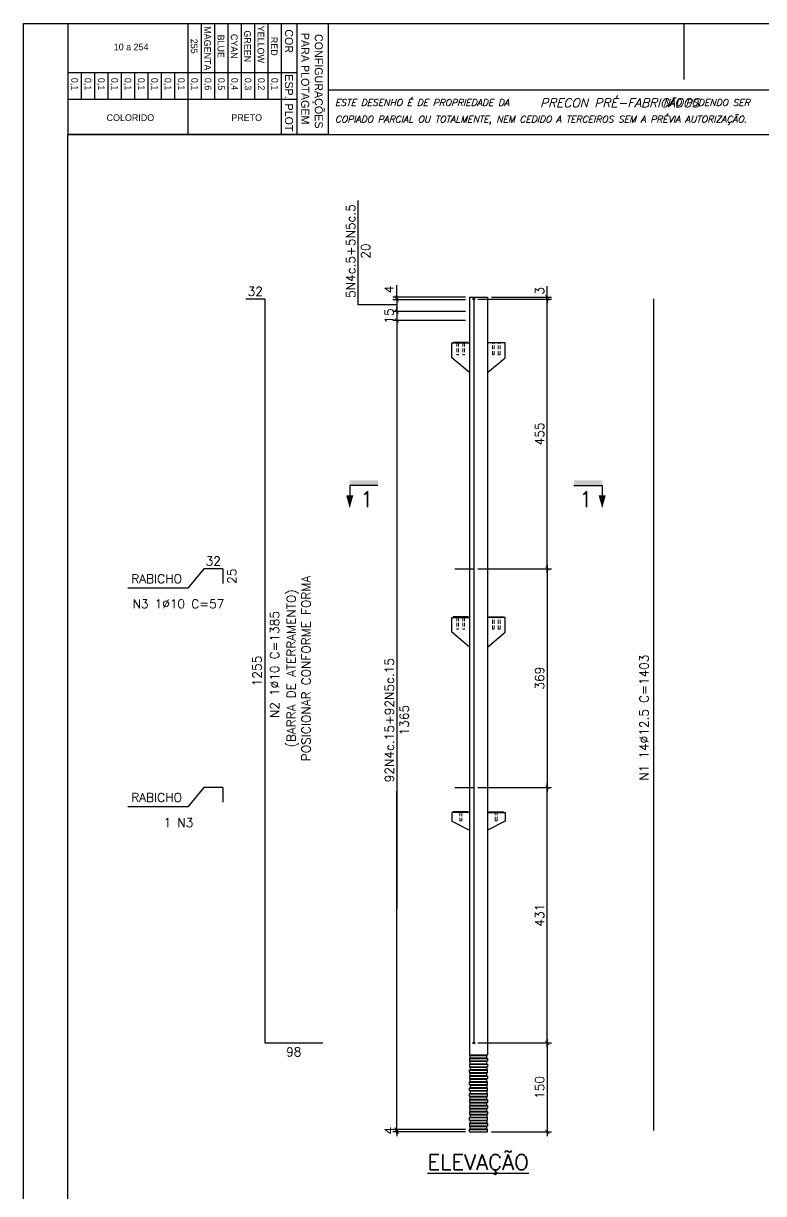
# Model space of a CAD drawing. Header units: centimetres. Extents: x 1658 to 14396, y 8294 to 11444.
# Drawn here: x 6913 to 8162, y 9470 to 11444 of the extents above; entities that cross this region are included whole.
import ezdxf
from ezdxf.enums import TextEntityAlignment as Align

# ---------------------------------------------------------------- set-up
doc = ezdxf.new("R2010")
doc.units = ezdxf.units.CM
doc.header["$LTSCALE"] = 50
doc.header["$MEASUREMENT"] = 0
doc.header["$PDMODE"] = 67
doc.linetypes.add('DASHED', pattern=[0.75, 0.5, -0.25])
doc.linetypes.add('HIDDEN', pattern=[0.375, 0.25, -0.125])
doc.layers.add('10 TRACEJADO', color=1, linetype='DASHED', lineweight=13)
for name, color, linetype in [('COTAS-PRECON', 1, 'Continuous'), ('FORMATO-PRECON', 2, 'Continuous'), ('HACHURAS-PRECON', 1, 'Continuous'), ('IND- CORTE-PRECON', 4, 'Continuous'), ('LINHA-01-PRECON', 1, 'Continuous'), ('LINHA-02-PRECON', 2, 'Continuous'), ('LINHA-04-PRECON', 4, 'Continuous'), ('TEXTO-35-PRECON', 5, 'Continuous'), ('X1', 2, 'Continuous')]:
    doc.layers.add(name, color=color, linetype=linetype)
doc.styles.add('R060', font='ACENT.shx', dxfattribs={"height": 75})
doc.styles.add('ROMANS', font='ROMANS.SHX', dxfattribs={"oblique": 15, "height": 3})
doc.styles.get("Standard").update_dxf_attribs({"font": 'romans.shx'})
doc.dimstyles.new('ESC50-50', dxfattribs={"dimscale": 50, "dimtxt": 0.2, "dimasz": 0.15, "dimexe": 0.15, "dimexo": 0.15, "dimgap": 0.08, "dimtad": 1, "dimdec": 1, "dimzin": 12, "dimdsep": 46, "dimtxsty": 'Standard', "dimblk": 'ARCHTICK', "dimcen": 0.09, "dimdle": 0.15, "dimclrd": 256, "dimclre": 256, "dimclrt": 2, "dimazin": 3, "dimtfac": 1, "dimtdec": 1, "dimtmove": 1, "dimatfit": 2, "dimfxl": 0.15, "dimtolj": 1, "dimtzin": 0, "dimarcsym": 0})
doc.dimstyles.new('ESC75-75', dxfattribs={"dimscale": 0, "dimtxt": 15, "dimasz": 7, "dimexe": 7, "dimexo": 7, "dimgap": 5.5, "dimtad": 1, "dimdec": 1, "dimdsep": 46, "dimtxsty": 'Standard', "dimblk": 'ARCHTICK', "dimcen": 0.1, "dimdle": 7, "dimclrd": 256, "dimclre": 256, "dimclrt": 2, "dimadec": 0, "dimazin": 0, "dimtfac": 1, "dimtdec": 1, "dimtix": 1, "dimtmove": 2, "dimatfit": 3, "dimfxl": 1, "dimarcsym": 0})

# ---------------------------------------------------------------- blocks, each defined once
blk = doc.blocks.new('A$C0AF02B9D')
at = {"layer": 'FORMATO-PRECON', "color": 1}
for p, q in [((0, 585), (250, 585)), ((0, 0), (0, 585)), ((250, 585), (250, 0)), ((0, 480), (250, 480)), ((0, 450), (170.7, 450)), ((0, 420), (170.7, 420)), ((0, 390), (170.7, 390)), ((0, 360), (170.7, 360)), ((0, 330), (170.7, 330)), ((0, 300), (170.7, 300)), ((110.1, 240), (170.7, 240)), ((110.1, 210), (170.7, 210)), ((110.1, 180), (170.7, 180)), ((110.1, 150), (170.7, 150)), ((110.1, 150), (170.7, 150)), ((110.1, 120), (170.7, 120)), ((110.1, 120), (170.7, 120)), ((110.1, 90), (170.7, 90)), ((110.1, 90), (170.7, 90)), ((110.1, 60), (170.7, 60)), ((110.1, 60), (170.7, 60)), ((110.1, 30), (170.7, 30)), ((110.1, 30), (170.7, 30)), ((0, 0), (250, 0)), ((110.1, 0), (170.7, 0)), ((110.1, 0), (170.7, 0)), ((110.1, 0), (170.7, 0))]:
    blk.add_line(p, q, dxfattribs=at)
at = {"layer": 'FORMATO-PRECON'}
for p, q in [((0, 515), (250, 515)), ((110.1, 0), (110.1, 515)), ((170.7, 0), (170.7, 515)), ((0, 270), (250, 270))]:
    blk.add_line(p, q, dxfattribs=at)
at = {"layer": 'FORMATO-PRECON', "style": 'R060'}
for s, p in [('CONFIGURAÇÕES ', (133.4, 563.9)), ('PARA PLOTAGEM', (124.3, 533.7)), ('COR', (40, 497.3)), ('ESP.', (141.8, 497.3)), ('PLOT', (211.6, 497.3))]:
    blk.add_text(s, height=18, dxfattribs=at).set_placement(p, align=Align.MIDDLE)
at = {"layer": 'FORMATO-PRECON', "color": 1, "style": 'R060'}
for s, p in [('RED', (51.5, 464)), ('0,1', (136.5, 464)), ('YELLOW', (47.2, 434)), ('0,2', (136.5, 434)), ('GREEN', (51.5, 404)), ('0,3', (136.5, 404)), ('CYAN', (51.5, 374)), ('0,4', (136.5, 374)), ('BLUE', (51.5, 344)), ('0,5', (136.5, 344)), ('MAGENTA', (56.1, 314)), ('0,6', (136.5, 314)), ('255', (51.3, 284)), ('0,1', (136.5, 284)), ('0,1', (136.5, 254)), ('0,1', (136.5, 224)), ('0,1', (136.5, 194)), ('0,1', (136.5, 164)), ('0,1', (136.5, 134)), ('0,1', (136.5, 104)), ('0,1', (136.5, 74)), ('0,1', (136.5, 44)), ('0,1', (136.5, 14))]:
    blk.add_text(s, height=15, dxfattribs=at).set_placement(p, align=Align.MIDDLE)
for s, p in [('PRETO', (212, 402.1)), ('COLORIDO', (212, 140.6)), ('10 a 254', (53, 142.2))]:
    blk.add_text(s, height=15, rotation=90, dxfattribs=at).set_placement(p, align=Align.MIDDLE)
blk = doc.blocks.new('A$C432D58B7')
at = {"layer": 'LINHA-01-PRECON'}
blk.add_blockref('A$C0AF02B9D', (0, 0), dxfattribs=at)
blk = doc.blocks.new('A$C550964AD')
at = {"layer": 'LINHA-01-PRECON'}
blk.add_blockref('A$C432D58B7', (0, 0), dxfattribs=at)
blk = doc.blocks.new('A$C2E607E54')
at = {"layer": 'FORMATO-PRECON', "color": 6}
blk.add_line((1835, 4050), (685, 4050), dxfattribs=at)
at = {"layer": 'FORMATO-PRECON'}
for points in [[(0, 4200), (2970, 4200), (2970, 0), (0, 0)], [(685, 3950), (1835, 3950), (1835, 4050), (685, 4050)]]:
    blk.add_lwpolyline(points, close=True, dxfattribs=at)
blk.add_lwpolyline([(1485, 4200), (1485, 4073.6)], dxfattribs=at)
at = {"layer": 'FORMATO-PRECON', "color": 6}
blk.add_lwpolyline([(100, 3950), (2870, 3950), (2870, 100), (100, 100)], close=True, dxfattribs=at)
at = {"layer": 'TEXTO-35-PRECON', "rotation": 270}
blk.add_blockref('A$C550964AD', (100, 4200), dxfattribs=at)
at = {"layer": 'FORMATO-PRECON', "style": 'ROMANS', "oblique": 15}
for s, p in [('ESTE DESENHO É DE PROPRIEDADE DA                            NÃO PODENDO SER', (700.8, 4014.4)), ('COPIADO PARCIAL OU TOTALMENTE, NEM CEDIDO A TERCEIROS SEM A PRÉVIA AUTORIZAÇÃO.', (700.8, 3977))]:
    blk.add_text(s, height=15, dxfattribs=at).set_placement(p)
at = {"layer": 'FORMATO-PRECON', "color": 3, "style": 'ROMANS', "oblique": 15}
blk.add_text('PRECON PRÉ-FABRICADOS', height=20, dxfattribs=at).set_placement((1162, 4011.3))
blk = doc.blocks.new('_ArchTick')
at = {"color": 0, "linetype": 'ByBlock', "const_width": 0.15}
blk.add_lwpolyline([(-0.5, -0.5), (0.5, 0.5)], dxfattribs=at)
blk = doc.blocks.new('*D86')
at = {"layer": 'Defpoints', "color": 0, "transparency": 16777216}
for p in [(7543.2, 9577.8), (7665.9, 9577.8), (7665.9, 9573.8)]:
    blk.add_point(p, dxfattribs=at)
at = {"layer": 'LINHA-01-PRECON', "lineweight": -2, "transparency": 16777216}
for p, q in [((7658.9, 9577.8), (7536.2, 9577.8)), ((7543.2, 9577.8), (7543.2, 9584.8)), ((7543.2, 9573.8), (7543.2, 9577.8)), ((7658.9, 9573.8), (7536.2, 9573.8)), ((7543.2, 9573.8), (7543.2, 9566.8))]:
    blk.add_line(p, q, dxfattribs=at)
at = {"layer": 'LINHA-01-PRECON', "lineweight": -2, "transparency": 16777216, "xscale": 7, "yscale": 7, "zscale": 7}
for p, rotation in [((7543.2, 9577.8), 270), ((7543.2, 9573.8), 90)]:
    blk.add_blockref('_ArchTick', p, dxfattribs=dict(at, rotation=rotation))
at = {"layer": 'LINHA-01-PRECON', "color": 2, "transparency": 16777216, "insert": (7530.2, 9575.8), "char_height": 15, "attachment_point": 5, "rotation": 90}
blk.add_mtext('4', dxfattribs=at)
blk = doc.blocks.new('IND-CORTE-')
at = {"layer": 'IND- CORTE-PRECON', "color": 1}
for p, q in [((-11.2, 63.5), (-33.6, 63.5)), ((-11.2, 0), (-11.2, 63.5))]:
    blk.add_line(p, q, dxfattribs=at)
for points in [[(-33.6, 71.5), (-62.5, 63.5), (-33.6, 55.4)], [(0, 0), (-11.2, 0), (0, 63.5), (-11.2, 63.5)]]:
    blk.add_solid(points, dxfattribs=at)
at = {"layer": 'IND- CORTE-PRECON', "linetype": 'Continuous', "style": 'ROMANS', "flags": 8}
blk.add_attdef('B', (-57.7, 9.1), '', height=35, dxfattribs=at)
blk = doc.blocks.new('*D87')
at = {"layer": 'Defpoints', "color": 0, "transparency": 16777216}
for p in [(7543.2, 10942.8), (7665.9, 10942.8), (7665.9, 9577.8)]:
    blk.add_point(p, dxfattribs=at)
at = {"layer": 'LINHA-01-PRECON', "lineweight": -2, "transparency": 16777216}
for p, q in [((7658.9, 10942.8), (7536.2, 10942.8)), ((7543.2, 10949.8), (7543.2, 10388.2)), ((7543.2, 9570.8), (7543.2, 10148.6)), ((7658.9, 9577.8), (7536.2, 9577.8))]:
    blk.add_line(p, q, dxfattribs=at)
at = {"layer": 'LINHA-01-PRECON', "lineweight": -2, "transparency": 16777216, "xscale": 7, "yscale": 7, "zscale": 7}
for p, rotation in [((7543.2, 10942.8), 90), ((7543.2, 9577.8), 270)]:
    blk.add_blockref('_ArchTick', p, dxfattribs=dict(at, rotation=rotation))
at = {"layer": 'LINHA-01-PRECON', "color": 2, "transparency": 16777216, "insert": (7543.2, 10268.4), "char_height": 15, "attachment_point": 5, "rotation": 90}
blk.add_mtext('92N4c.15+92N5c.15\\P1365', dxfattribs=at)
blk = doc.blocks.new('*D88')
at = {"layer": 'Defpoints', "color": 0, "transparency": 16777216}
for p in [(7288.4, 10978.8), (7288.4, 10978.8), (7320.4, 10978.8)]:
    blk.add_point(p, dxfattribs=at)
at = {"layer": 'LINHA-01-PRECON', "color": 2, "transparency": 16777216, "insert": (7304.4, 10991.8), "char_height": 15, "attachment_point": 5}
blk.add_mtext('32', dxfattribs=at)
blk = doc.blocks.new('*D89')
at = {"layer": 'Defpoints', "color": 0, "transparency": 16777216}
for p in [(7320.4, 10978.8), (7320.4, 9723.8), (7320.4, 9723.8)]:
    blk.add_point(p, dxfattribs=at)
at = {"layer": 'LINHA-01-PRECON', "color": 2, "transparency": 16777216, "insert": (7307.4, 10351.3), "char_height": 15, "attachment_point": 5, "rotation": 90}
blk.add_mtext('1255', dxfattribs=at)
blk = doc.blocks.new('*D90')
at = {"layer": 'Defpoints', "color": 0, "transparency": 16777216}
for p in [(7320.4, 9723.8), (7418.4, 9723.8), (7418.4, 9723.8)]:
    blk.add_point(p, dxfattribs=at)
at = {"layer": 'LINHA-01-PRECON', "color": 2, "transparency": 16777216, "insert": (7369.4, 9708.7), "char_height": 15, "attachment_point": 5}
blk.add_mtext('98', dxfattribs=at)
blk = doc.blocks.new('*D91')
at = {"layer": 'Defpoints', "color": 0, "transparency": 16777216}
for p in [(7672.9, 10523.8), (7672.9, 10154.8), (7797, 10154.8)]:
    blk.add_point(p, dxfattribs=at)
at = {"layer": 'LINHA-01-PRECON', "lineweight": -2, "transparency": 16777216}
for p, q in [((7679.9, 10523.8), (7804, 10523.8)), ((7797, 10530.8), (7797, 10147.8)), ((7679.9, 10154.8), (7804, 10154.8))]:
    blk.add_line(p, q, dxfattribs=at)
at = {"layer": 'LINHA-01-PRECON', "lineweight": -2, "transparency": 16777216, "xscale": 7, "yscale": 7, "zscale": 7}
for p, rotation in [((7797, 10523.8), 90), ((7797, 10154.8), 270)]:
    blk.add_blockref('_ArchTick', p, dxfattribs=dict(at, rotation=rotation))
at = {"layer": 'LINHA-01-PRECON', "color": 2, "transparency": 16777216, "insert": (7784, 10339.3), "char_height": 15, "attachment_point": 5, "rotation": 90}
blk.add_mtext('369', dxfattribs=at)
blk = doc.blocks.new('*D92')
at = {"layer": 'Defpoints', "color": 0, "transparency": 16777216}
for p in [(7672.9, 9723.8), (7695.9, 9573.8), (7797, 9573.8)]:
    blk.add_point(p, dxfattribs=at)
at = {"layer": 'LINHA-01-PRECON', "lineweight": -2, "transparency": 16777216}
for p, q in [((7679.9, 9723.8), (7804, 9723.8)), ((7797, 9730.8), (7797, 9566.8)), ((7702.9, 9573.8), (7804, 9573.8))]:
    blk.add_line(p, q, dxfattribs=at)
at = {"layer": 'LINHA-01-PRECON', "lineweight": -2, "transparency": 16777216, "xscale": 7, "yscale": 7, "zscale": 7}
for p, rotation in [((7797, 9723.8), 90), ((7797, 9573.8), 270)]:
    blk.add_blockref('_ArchTick', p, dxfattribs=dict(at, rotation=rotation))
at = {"layer": 'LINHA-01-PRECON', "color": 2, "transparency": 16777216, "insert": (7784, 9648.8), "char_height": 15, "attachment_point": 5, "rotation": 90}
blk.add_mtext('150', dxfattribs=at)
blk = doc.blocks.new('*D79')
at = {"layer": 'Defpoints', "color": 0, "transparency": 16777216}
for p in [(7672.9, 10978.8), (7695.9, 10981.8), (7797, 10981.8)]:
    blk.add_point(p, dxfattribs=at)
at = {"layer": 'LINHA-01-PRECON', "lineweight": -2, "transparency": 16777216}
for p, q in [((7679.9, 10978.8), (7804, 10978.8)), ((7702.9, 10981.8), (7804, 10981.8)), ((7797, 10981.8), (7797, 10988.8)), ((7797, 10978.8), (7797, 10981.8)), ((7797, 10978.8), (7797, 10971.8))]:
    blk.add_line(p, q, dxfattribs=at)
at = {"layer": 'LINHA-01-PRECON', "lineweight": -2, "transparency": 16777216, "xscale": 7, "yscale": 7, "zscale": 7}
for p, rotation in [((7797, 10981.8), 270), ((7797, 10978.8), 90)]:
    blk.add_blockref('_ArchTick', p, dxfattribs=dict(at, rotation=rotation))
at = {"layer": 'LINHA-01-PRECON', "color": 2, "transparency": 16777216, "insert": (7784, 10992.6), "char_height": 15, "attachment_point": 5, "rotation": 90}
blk.add_mtext('3', dxfattribs=at)
blk = doc.blocks.new('*D80')
at = {"layer": 'Defpoints', "color": 0, "transparency": 16777216}
for p in [(7543.2, 10977.8), (7665.9, 10981.8), (7665.9, 10977.8)]:
    blk.add_point(p, dxfattribs=at)
at = {"layer": 'LINHA-01-PRECON', "lineweight": -2, "transparency": 16777216}
for p, q in [((7658.9, 10981.8), (7536.2, 10981.8)), ((7658.9, 10977.8), (7536.2, 10977.8)), ((7543.2, 10981.8), (7543.2, 10988.8)), ((7543.2, 10981.8), (7543.2, 10977.8)), ((7543.2, 10977.8), (7543.2, 10970.8))]:
    blk.add_line(p, q, dxfattribs=at)
at = {"layer": 'LINHA-01-PRECON', "lineweight": -2, "transparency": 16777216, "xscale": 7, "yscale": 7, "zscale": 7}
for p, rotation in [((7543.2, 10981.8), 270), ((7543.2, 10977.8), 90)]:
    blk.add_blockref('_ArchTick', p, dxfattribs=dict(at, rotation=rotation))
at = {"layer": 'LINHA-01-PRECON', "color": 2, "transparency": 16777216, "insert": (7530.2, 10995.1), "char_height": 15, "attachment_point": 5, "rotation": 90}
blk.add_mtext('4', dxfattribs=at)
blk = doc.blocks.new('*D81')
at = {"layer": 'Defpoints', "color": 0, "transparency": 16777216}
for p in [(7665.9, 10977.8), (7543.2, 10957.8), (7665.9, 10957.8)]:
    blk.add_point(p, dxfattribs=at)
at = {"layer": 'LINHA-01-PRECON', "lineweight": -2, "transparency": 16777216}
for p, q in [((7658.9, 10977.8), (7536.2, 10977.8)), ((7543.2, 10984.8), (7543.2, 10950.8)), ((7658.9, 10957.8), (7536.2, 10957.8))]:
    blk.add_line(p, q, dxfattribs=at)
at = {"layer": 'LINHA-01-PRECON', "lineweight": -2, "transparency": 16777216, "xscale": 7, "yscale": 7, "zscale": 7}
for p, rotation in [((7543.2, 10977.8), 90), ((7543.2, 10957.8), 270)]:
    blk.add_blockref('_ArchTick', p, dxfattribs=dict(at, rotation=rotation))
at = {"layer": 'LINHA-01-PRECON', "color": 2, "transparency": 16777216, "insert": (7478, 11059.8), "char_height": 15, "attachment_point": 5, "rotation": 90}
blk.add_mtext('5N4c.5+5N5c.5\\P20', dxfattribs=at)
blk = doc.blocks.new('*D82')
at = {"layer": 'Defpoints', "color": 0, "transparency": 16777216}
for p in [(7665.9, 10957.8), (7543.2, 10942.8), (7665.9, 10942.8)]:
    blk.add_point(p, dxfattribs=at)
at = {"layer": 'LINHA-01-PRECON', "lineweight": -2, "transparency": 16777216}
for p, q in [((7658.9, 10957.8), (7536.2, 10957.8)), ((7543.2, 10957.8), (7543.2, 10964.8)), ((7543.2, 10957.8), (7543.2, 10942.8)), ((7658.9, 10942.8), (7536.2, 10942.8)), ((7543.2, 10942.8), (7543.2, 10935.8))]:
    blk.add_line(p, q, dxfattribs=at)
at = {"layer": 'LINHA-01-PRECON', "lineweight": -2, "transparency": 16777216, "xscale": 7, "yscale": 7, "zscale": 7}
for p, rotation in [((7543.2, 10957.8), 270), ((7543.2, 10942.8), 90)]:
    blk.add_blockref('_ArchTick', p, dxfattribs=dict(at, rotation=rotation))
at = {"layer": 'LINHA-01-PRECON', "color": 2, "transparency": 16777216, "insert": (7530.2, 10950.3), "char_height": 15, "attachment_point": 5, "rotation": 90}
blk.add_mtext('15', dxfattribs=at)
blk = doc.blocks.new('*D83')
at = {"layer": 'Defpoints', "color": 0, "transparency": 16777216}
for p in [(7672.9, 10978.8), (7797, 10978.8), (7672.9, 10523.8)]:
    blk.add_point(p, dxfattribs=at)
at = {"layer": 'LINHA-01-PRECON', "lineweight": -2, "transparency": 16777216}
for p, q in [((7679.9, 10978.8), (7804, 10978.8)), ((7797, 10516.8), (7797, 10985.8)), ((7679.9, 10523.8), (7804, 10523.8))]:
    blk.add_line(p, q, dxfattribs=at)
at = {"layer": 'LINHA-01-PRECON', "lineweight": -2, "transparency": 16777216, "xscale": 7, "yscale": 7, "zscale": 7}
for p, rotation in [((7797, 10978.8), 90), ((7797, 10523.8), 270)]:
    blk.add_blockref('_ArchTick', p, dxfattribs=dict(at, rotation=rotation))
at = {"layer": 'LINHA-01-PRECON', "color": 2, "transparency": 16777216, "insert": (7784, 10751.3), "char_height": 15, "attachment_point": 5, "rotation": 90}
blk.add_mtext('455', dxfattribs=at)
blk = doc.blocks.new('*D84')
at = {"layer": 'Defpoints', "color": 0, "transparency": 16777216}
for p in [(7217.6, 10523.8), (7249.6, 10523.8), (7249.6, 10523.8)]:
    blk.add_point(p, dxfattribs=at)
at = {"layer": 'LINHA-01-PRECON', "color": 2, "transparency": 16777216, "insert": (7233.6, 10536.8), "char_height": 15, "attachment_point": 5}
blk.add_mtext('32', dxfattribs=at)
blk = doc.blocks.new('*D85')
at = {"layer": 'Defpoints', "color": 0, "transparency": 16777216}
for p in [(7249.6, 10523.8), (7249.6, 10498.8), (7249.6, 10498.8)]:
    blk.add_point(p, dxfattribs=at)
at = {"layer": 'LINHA-01-PRECON', "color": 2, "transparency": 16777216, "insert": (7264.9, 10511.3), "char_height": 15, "attachment_point": 5, "rotation": 90}
blk.add_mtext('25', dxfattribs=at)
blk = doc.blocks.new('*D93')
at = {"layer": 'Defpoints', "color": 0, "transparency": 16777216}
for p in [(7672.9, 10154.8), (7797, 10154.8), (7672.9, 9723.8)]:
    blk.add_point(p, dxfattribs=at)
at = {"layer": 'LINHA-01-PRECON', "lineweight": -2, "transparency": 16777216}
for p, q in [((7679.9, 10154.8), (7804, 10154.8)), ((7797, 9716.8), (7797, 10161.8)), ((7679.9, 9723.8), (7804, 9723.8))]:
    blk.add_line(p, q, dxfattribs=at)
at = {"layer": 'LINHA-01-PRECON', "lineweight": -2, "transparency": 16777216, "xscale": 7, "yscale": 7, "zscale": 7}
for p, rotation in [((7797, 10154.8), 90), ((7797, 9723.8), 270)]:
    blk.add_blockref('_ArchTick', p, dxfattribs=dict(at, rotation=rotation))
at = {"layer": 'LINHA-01-PRECON', "color": 2, "transparency": 16777216, "insert": (7784, 9939.3), "char_height": 15, "attachment_point": 5, "rotation": 90}
blk.add_mtext('431', dxfattribs=at)

msp = doc.modelspace()

# ---------------------------------------------------------------- hatches: boundary and pattern name
at = {"layer": 'LINHA-04-PRECON'}
h = msp.add_hatch(color=256, dxfattribs=at)
h.dxf.hatch_style = 1
h.paths.add_polyline_path([(7671.38, 10978.85, -1), (7674.38, 10978.85, -1)])
h = msp.add_hatch(color=256, dxfattribs=at)
h.dxf.hatch_style = 1
h.paths.add_polyline_path([(7671.38, 9723.85, 1), (7674.38, 9723.85, 1)])

# ---------------------------------------------------------------- linework, layer by layer
at = {"layer": '10 TRACEJADO', "linetype": 'HIDDEN', "ltscale": 0.5, "extrusion": (0, 1, 0)}
for p, q in [((7644.28, 10905.85), (7644.28, 10904.85)), ((7644.28, 10904.85), (7644.28, 10884.85)), ((7647.48, 10905.85), (7647.48, 10904.85)), ((7647.48, 10904.85), (7647.48, 10884.85)), ((7654.28, 10905.85), (7654.28, 10904.85)), ((7654.28, 10904.85), (7654.28, 10884.85)), ((7657.48, 10905.85), (7657.48, 10904.85)), ((7657.48, 10904.85), (7657.48, 10884.85)), ((7704.28, 10904.85), (7704.28, 10905.85)), ((7704.28, 10884.85), (7704.28, 10904.85)), ((7707.48, 10904.85), (7707.48, 10905.85)), ((7707.48, 10884.85), (7707.48, 10904.85)), ((7714.28, 10904.85), (7714.28, 10905.85)), ((7714.28, 10884.85), (7714.28, 10904.85)), ((7717.48, 10904.85), (7717.48, 10905.85)), ((7717.48, 10884.85), (7717.48, 10904.85)), ((7647.48, 10884.85), (7644.28, 10884.85)), ((7657.48, 10884.85), (7654.28, 10884.85)), ((7704.28, 10884.85), (7707.48, 10884.85)), ((7714.28, 10884.85), (7717.48, 10884.85)), ((7644.28, 10442.85), (7644.28, 10441.85)), ((7644.28, 10441.85), (7644.28, 10421.85)), ((7647.48, 10442.85), (7647.48, 10441.85)), ((7647.48, 10441.85), (7647.48, 10421.85)), ((7654.28, 10442.85), (7654.28, 10441.85)), ((7654.28, 10441.85), (7654.28, 10421.85)), ((7657.48, 10442.85), (7657.48, 10441.85)), ((7657.48, 10441.85), (7657.48, 10421.85)), ((7704.28, 10441.85), (7704.28, 10442.85)), ((7704.28, 10421.85), (7704.28, 10441.85)), ((7707.48, 10441.85), (7707.48, 10442.85)), ((7707.48, 10421.85), (7707.48, 10441.85)), ((7714.28, 10441.85), (7714.28, 10442.85)), ((7714.28, 10421.85), (7714.28, 10441.85)), ((7717.48, 10441.85), (7717.48, 10442.85)), ((7717.48, 10421.85), (7717.48, 10441.85)), ((7647.48, 10421.85), (7644.28, 10421.85)), ((7657.48, 10421.85), (7654.28, 10421.85)), ((7704.28, 10421.85), (7707.48, 10421.85)), ((7714.28, 10421.85), (7717.48, 10421.85)), ((7649.37, 10113.85), (7649.37, 10112.85)), ((7649.37, 10112.85), (7649.37, 10098.85)), ((7652.57, 10113.85), (7652.57, 10112.85)), ((7652.57, 10112.85), (7652.57, 10098.85)), ((7709.28, 10112.85), (7709.28, 10113.85)), ((7709.28, 10098.85), (7709.28, 10112.85)), ((7712.48, 10112.85), (7712.48, 10113.85)), ((7712.48, 10098.85), (7712.48, 10112.85)), ((7652.57, 10098.85), (7649.37, 10098.85)), ((7709.28, 10098.85), (7712.48, 10098.85))]:
    msp.add_line(p, q, dxfattribs=at)
at = {"layer": 'LINHA-01-PRECON'}
for p, q in [((7543.22, 10981.85), (7543.22, 11002.38)), ((7797.01, 10981.85), (7797.01, 11000.53)), ((7543.22, 10657.56), (7543.22, 9950.13)), ((7665.88, 9703.85), (7695.88, 9703.85)), ((7665.88, 9697.85), (7695.88, 9697.85)), ((7665.88, 9693.85), (7695.88, 9693.85)), ((7666.88, 9702.85), (7694.88, 9702.85)), ((7666.88, 9698.85), (7694.88, 9698.85)), ((7665.88, 9687.85), (7695.88, 9687.85)), ((7665.88, 9683.85), (7695.88, 9683.85)), ((7665.88, 9677.85), (7695.88, 9677.85)), ((7665.88, 9673.85), (7695.88, 9673.85)), ((7666.88, 9692.85), (7694.88, 9692.85)), ((7666.88, 9688.85), (7694.88, 9688.85)), ((7666.88, 9682.85), (7694.88, 9682.85)), ((7666.88, 9678.85), (7694.88, 9678.85)), ((7665.88, 9667.85), (7695.88, 9667.85)), ((7665.88, 9663.85), (7695.88, 9663.85)), ((7665.88, 9657.85), (7695.88, 9657.85)), ((7666.88, 9672.85), (7694.88, 9672.85)), ((7666.88, 9668.85), (7694.88, 9668.85)), ((7666.88, 9662.85), (7694.88, 9662.85)), ((7666.88, 9658.85), (7694.88, 9658.85)), ((7665.88, 9653.85), (7695.88, 9653.85)), ((7665.88, 9647.85), (7695.88, 9647.85)), ((7665.88, 9643.85), (7695.88, 9643.85)), ((7665.88, 9637.85), (7695.88, 9637.85)), ((7666.88, 9652.85), (7694.88, 9652.85)), ((7666.88, 9648.85), (7694.88, 9648.85)), ((7666.88, 9642.85), (7694.88, 9642.85)), ((7666.88, 9638.85), (7694.88, 9638.85)), ((7665.88, 9633.85), (7695.88, 9633.85)), ((7665.88, 9633.85), (7695.88, 9633.85)), ((7665.88, 9627.85), (7695.88, 9627.85)), ((7665.88, 9623.85), (7695.88, 9623.85)), ((7665.88, 9617.85), (7695.88, 9617.85)), ((7666.88, 9632.85), (7694.88, 9632.85)), ((7666.88, 9628.85), (7694.88, 9628.85)), ((7666.88, 9622.85), (7694.88, 9622.85)), ((7666.88, 9618.85), (7694.88, 9618.85)), ((7665.88, 9613.85), (7695.88, 9613.85)), ((7665.88, 9607.85), (7695.88, 9607.85)), ((7665.88, 9603.85), (7695.88, 9603.85)), ((7665.88, 9597.85), (7695.88, 9597.85)), ((7666.88, 9612.85), (7694.88, 9612.85)), ((7666.88, 9608.85), (7694.88, 9608.85)), ((7666.88, 9602.85), (7694.88, 9602.85)), ((7666.88, 9598.85), (7694.88, 9598.85)), ((7665.88, 9593.85), (7695.88, 9593.85)), ((7665.88, 9587.85), (7695.88, 9587.85)), ((7665.88, 9583.85), (7695.88, 9583.85)), ((7665.88, 9577.85), (7695.88, 9577.85)), ((7666.88, 9592.85), (7694.88, 9592.85)), ((7666.88, 9588.85), (7694.88, 9588.85)), ((7666.88, 9582.85), (7694.88, 9582.85)), ((7666.88, 9578.85), (7694.88, 9578.85))]:
    msp.add_line(p, q, dxfattribs=at)
at = {"layer": 'LINHA-02-PRECON', "extrusion": (0, 1, 0)}
for p, q in [((7665.88, 10981.85), (7665.88, 9703.85)), ((7665.88, 10981.85), (7695.88, 10981.85)), ((7695.88, 10981.85), (7695.88, 9703.85)), ((7635.88, 10879.85), (7635.88, 10904.85)), ((7635.88, 10904.85), (7665.88, 10904.85)), ((7663.38, 10905.85), (7638.38, 10905.85)), ((7638.38, 10905.85), (7638.38, 10904.85)), ((7663.38, 10905.85), (7663.38, 10904.85)), ((7725.88, 10904.85), (7695.88, 10904.85)), ((7698.38, 10905.85), (7723.38, 10905.85)), ((7698.38, 10905.85), (7698.38, 10904.85)), ((7723.38, 10905.85), (7723.38, 10904.85)), ((7725.88, 10879.85), (7725.88, 10904.85)), ((7665.88, 10854.85), (7635.88, 10879.85)), ((7695.88, 10854.85), (7725.88, 10879.85)), ((7635.88, 10416.85), (7635.88, 10441.85)), ((7635.88, 10441.85), (7665.88, 10441.85)), ((7663.38, 10442.85), (7638.38, 10442.85)), ((7638.38, 10442.85), (7638.38, 10441.85)), ((7663.38, 10442.85), (7663.38, 10441.85)), ((7725.88, 10441.85), (7695.88, 10441.85)), ((7698.38, 10442.85), (7723.38, 10442.85)), ((7698.38, 10442.85), (7698.38, 10441.85)), ((7723.38, 10442.85), (7723.38, 10441.85)), ((7725.88, 10416.85), (7725.88, 10441.85)), ((7665.88, 10391.85), (7635.88, 10416.85)), ((7695.88, 10391.85), (7725.88, 10416.85)), ((7665.88, 10112.85), (7635.97, 10112.85)), ((7635.97, 10112.85), (7635.97, 10097.85)), ((7638.47, 10113.85), (7638.47, 10112.85)), ((7663.47, 10113.85), (7638.47, 10113.85)), ((7663.47, 10113.85), (7663.47, 10112.85)), ((7695.88, 10112.85), (7725.88, 10112.85)), ((7698.38, 10113.85), (7698.38, 10112.85)), ((7698.38, 10113.85), (7723.38, 10113.85)), ((7723.38, 10113.85), (7723.38, 10112.85)), ((7725.88, 10112.85), (7725.88, 10097.85)), ((7635.97, 10097.85), (7665.88, 10082.89)), ((7725.88, 10097.85), (7695.88, 10082.85)), ((7665.88, 9573.85), (7695.88, 9573.85))]:
    msp.add_line(p, q, dxfattribs=at)
at = {"layer": 'LINHA-02-PRECON'}
for p, q in [((7666.88, 9702.85), (7665.88, 9703.85)), ((7666.88, 9698.85), (7665.88, 9697.85)), ((7665.88, 9697.85), (7665.88, 9693.85)), ((7666.88, 9692.85), (7665.88, 9693.85)), ((7666.88, 9698.85), (7666.88, 9702.85)), ((7694.88, 9702.85), (7695.88, 9703.85)), ((7694.88, 9698.85), (7694.88, 9702.85)), ((7694.88, 9698.85), (7695.88, 9697.85)), ((7694.88, 9692.85), (7695.88, 9693.85)), ((7695.88, 9697.85), (7695.88, 9693.85)), ((7666.88, 9688.85), (7665.88, 9687.85)), ((7665.88, 9687.85), (7665.88, 9683.85)), ((7666.88, 9682.85), (7665.88, 9683.85)), ((7666.88, 9678.85), (7665.88, 9677.85)), ((7665.88, 9673.85), (7665.88, 9677.85)), ((7666.88, 9672.85), (7665.88, 9673.85)), ((7666.88, 9688.85), (7666.88, 9692.85)), ((7666.88, 9682.85), (7666.88, 9678.85)), ((7694.88, 9688.85), (7694.88, 9692.85)), ((7694.88, 9688.85), (7695.88, 9687.85)), ((7694.88, 9682.85), (7695.88, 9683.85)), ((7694.88, 9682.85), (7694.88, 9678.85)), ((7694.88, 9678.85), (7695.88, 9677.85)), ((7694.88, 9672.85), (7695.88, 9673.85)), ((7695.88, 9687.85), (7695.88, 9683.85)), ((7695.88, 9673.85), (7695.88, 9677.85)), ((7666.88, 9668.85), (7665.88, 9667.85)), ((7665.88, 9667.85), (7665.88, 9663.85)), ((7666.88, 9662.85), (7665.88, 9663.85)), ((7666.88, 9658.85), (7665.88, 9657.85)), ((7665.88, 9653.85), (7665.88, 9657.85)), ((7666.88, 9668.85), (7666.88, 9672.85)), ((7666.88, 9658.85), (7666.88, 9662.85)), ((7694.88, 9668.85), (7694.88, 9672.85)), ((7694.88, 9668.85), (7695.88, 9667.85)), ((7694.88, 9662.85), (7695.88, 9663.85)), ((7694.88, 9658.85), (7694.88, 9662.85)), ((7694.88, 9658.85), (7695.88, 9657.85)), ((7695.88, 9667.85), (7695.88, 9663.85)), ((7695.88, 9653.85), (7695.88, 9657.85)), ((7666.88, 9652.85), (7665.88, 9653.85)), ((7666.88, 9648.85), (7665.88, 9647.85)), ((7665.88, 9643.85), (7665.88, 9647.85)), ((7666.88, 9642.85), (7665.88, 9643.85)), ((7666.88, 9638.85), (7665.88, 9637.85)), ((7665.88, 9633.85), (7665.88, 9637.85)), ((7666.88, 9652.85), (7666.88, 9648.85)), ((7666.88, 9642.85), (7666.88, 9638.85)), ((7694.88, 9652.85), (7695.88, 9653.85)), ((7694.88, 9652.85), (7694.88, 9648.85)), ((7694.88, 9648.85), (7695.88, 9647.85)), ((7694.88, 9642.85), (7695.88, 9643.85)), ((7694.88, 9642.85), (7694.88, 9638.85)), ((7694.88, 9638.85), (7695.88, 9637.85)), ((7695.88, 9643.85), (7695.88, 9647.85)), ((7695.88, 9633.85), (7695.88, 9637.85)), ((7666.88, 9632.85), (7665.88, 9633.85)), ((7666.88, 9628.85), (7665.88, 9627.85)), ((7665.88, 9627.85), (7665.88, 9623.85)), ((7666.88, 9622.85), (7665.88, 9623.85)), ((7666.88, 9618.85), (7665.88, 9617.85)), ((7665.88, 9617.85), (7665.88, 9613.85)), ((7666.88, 9628.85), (7666.88, 9632.85)), ((7666.88, 9618.85), (7666.88, 9622.85)), ((7694.88, 9632.85), (7695.88, 9633.85)), ((7694.88, 9628.85), (7694.88, 9632.85)), ((7694.88, 9628.85), (7695.88, 9627.85)), ((7694.88, 9622.85), (7695.88, 9623.85)), ((7694.88, 9618.85), (7694.88, 9622.85)), ((7694.88, 9618.85), (7695.88, 9617.85)), ((7695.88, 9627.85), (7695.88, 9623.85)), ((7695.88, 9617.85), (7695.88, 9613.85)), ((7666.88, 9612.85), (7665.88, 9613.85)), ((7666.88, 9608.85), (7665.88, 9607.85)), ((7665.88, 9607.85), (7665.88, 9603.85)), ((7666.88, 9602.85), (7665.88, 9603.85)), ((7666.88, 9598.85), (7665.88, 9597.85)), ((7665.88, 9593.85), (7665.88, 9597.85)), ((7666.88, 9608.85), (7666.88, 9612.85)), ((7666.88, 9602.85), (7666.88, 9598.85)), ((7694.88, 9612.85), (7695.88, 9613.85)), ((7694.88, 9608.85), (7694.88, 9612.85)), ((7694.88, 9608.85), (7695.88, 9607.85)), ((7694.88, 9602.85), (7695.88, 9603.85)), ((7694.88, 9602.85), (7694.88, 9598.85)), ((7694.88, 9598.85), (7695.88, 9597.85)), ((7695.88, 9607.85), (7695.88, 9603.85)), ((7695.88, 9593.85), (7695.88, 9597.85)), ((7666.88, 9592.85), (7665.88, 9593.85)), ((7666.88, 9588.85), (7665.88, 9587.85)), ((7665.88, 9587.85), (7665.88, 9583.85)), ((7666.88, 9582.85), (7665.88, 9583.85)), ((7666.88, 9578.85), (7665.88, 9577.85)), ((7665.88, 9573.85), (7665.88, 9577.85)), ((7666.88, 9592.85), (7666.88, 9588.85)), ((7666.88, 9578.85), (7666.88, 9582.85)), ((7694.88, 9592.85), (7695.88, 9593.85)), ((7694.88, 9592.85), (7694.88, 9588.85)), ((7694.88, 9588.85), (7695.88, 9587.85)), ((7694.88, 9582.85), (7695.88, 9583.85)), ((7694.88, 9578.85), (7694.88, 9582.85)), ((7694.88, 9578.85), (7695.88, 9577.85)), ((7695.88, 9587.85), (7695.88, 9583.85)), ((7695.88, 9573.85), (7695.88, 9577.85))]:
    msp.add_line(p, q, dxfattribs=at)
at = {"layer": 'LINHA-04-PRECON'}
for p, q in [((7320.43, 10978.85), (7288.43, 10978.85)), ((7249.57, 10523.85), (7217.57, 10523.85)), ((7249.57, 10523.85), (7249.57, 10498.85)), ((7640.88, 10523.85), (7672.88, 10523.85)), ((7249.57, 10154.85), (7217.57, 10154.85)), ((7249.57, 10154.85), (7249.57, 10129.85)), ((7640.88, 10154.85), (7672.88, 10154.85)), ((7320.43, 9723.85), (7418.43, 9723.85))]:
    msp.add_line(p, q, dxfattribs=at)
at = {"layer": 'LINHA-04-PRECON', "extrusion": (0, 1, 0)}
for p, q in [((7320.43, 10978.85), (7320.43, 9723.85)), ((7672.88, 10978.85), (7672.88, 9723.85))]:
    msp.add_line(p, q, dxfattribs=at)
at = {"layer": 'LINHA-04-PRECON', "ltscale": 0.5}
msp.add_line((7976.62, 9576.35), (7976.62, 10979.35), dxfattribs=at)
at = {"layer": 'LINHA-04-PRECON'}
for centre in [(7672.88, 10978.85), (7672.88, 9723.85)]:
    msp.add_circle(centre, 1.5, dxfattribs=at)

# ---------------------------------------------------------------- block references
at = {"layer": 'HACHURAS-PRECON', "xscale": 0.7499999999999996, "yscale": 0.7499999999999996, "zscale": 0.7499999999999996}
msp.add_blockref('A$C2E607E54', (6913.36, 8293.94), dxfattribs=at)
at = {"layer": 'TEXTO-35-PRECON', "linetype": 'ByBlock'}
ref = msp.add_blockref('IND-CORTE-', (7511.35, 10672.96), dxfattribs=dict(at, xscale=0.75, yscale=0.75, zscale=0.75, rotation=90.00000000000001))
ref.add_attrib('B', '1', (7481.44, 10627.79), dxfattribs={"layer": 'IND- CORTE-PRECON', "color": 5, "linetype": 'Continuous', "height": 26.25, "style": 'ROMANS', "flags": 8})
ref = msp.add_blockref('IND-CORTE-', (7841.95, 10672.96), dxfattribs=dict(at, xscale=-0.75, yscale=0.75, zscale=0.75, rotation=270))
ref.add_attrib('B', '1', (7850.62, 10627.79), dxfattribs={"layer": 'IND- CORTE-PRECON', "color": 5, "linetype": 'Continuous', "height": 26.25, "style": 'ROMANS', "flags": 8})

# ---------------------------------------------------------------- texts
at = {"layer": 'COTAS-PRECON', "color": 2, "insert": (7377.53, 10355.7), "char_height": 15, "attachment_point": 5, "rotation": 90}
msp.add_mtext('(BARRA DE ATERRAMENTO)\\PPOSICIONAR CONFORME FORMA', dxfattribs=at)
at = {"layer": 'LINHA-01-PRECON', "color": 2, "linetype": 'Continuous', "char_height": 15, "attachment_point": 5}
for insert in [(7137.95, 10506.96), (7137.95, 10137.96)]:
    msp.add_mtext('\\A1;RABICHO', dxfattribs=dict(at, insert=insert))
at = {"layer": 'LINHA-01-PRECON', "color": 4, "insert": (7680.43, 9518.91, -0.02), "char_height": 26.25, "attachment_point": 5}
msp.add_mtext('{\\LELEVAÇÃO}', dxfattribs=at)
at = {"layer": 'X1'}
for s, p in [('N3 1%%C10 C=57', (7174.81, 10457.17)), ('1 N3', (7174.81, 10088.17))]:
    msp.add_text(s, height=15, dxfattribs=at).set_placement(p, align=Align.CENTER)
msp.add_text('N2 1%%C10 C=1385', height=15, rotation=90, dxfattribs=at).set_placement((7344.59, 10362.21), align=Align.CENTER)
msp.add_text('N1 14%%C12.5 C=1403', height=15, rotation=90, dxfattribs=at).set_placement((7960.12, 10272.68), align=Align.MIDDLE_CENTER)

# ---------------------------------------------------------------- dimensions: what is measured, and where the dimension line sits
at = {"layer": 'LINHA-01-PRECON'}
for base, p1, p2, text, picture, middle in [((7543.22, 10957.85), (7665.88, 10977.85), (7665.88, 10957.85), '5N4c.5+5N5c.5\\P<>', '*D81', (7478.02, 11059.79)), ((7543.22, 10942.85), (7665.88, 9577.85), (7665.88, 10942.85), '92N4c.15+92N5c.15\\P<>', '*D87', (7543.22, 10268.43))]:
    dim = msp.add_linear_dim(base=base, p1=p1, p2=p2, angle=90, text=text, dimstyle='ESC75-75', override={"dimscale": 1}, dxfattribs=at)
    dim.commit()
    dim.dimension.update_dxf_attribs({"geometry": picture, "text_midpoint": middle, "dimtype": 160})
for base, p1, p2, angle, override, picture, middle in [((7288.43, 10978.85), (7320.43, 10978.85), (7288.43, 10978.85), 180, {"dimscale": 1, "dimse1": 1, "dimse2": 1, "dimsd1": 1, "dimsd2": 1}, '*D88', (7304.43, 10991.85)), ((7320.43, 9723.85), (7320.43, 10978.85), (7320.43, 9723.85), 90, {"dimscale": 1, "dimse1": 1, "dimse2": 1, "dimsd1": 1, "dimsd2": 1}, '*D89', (7307.43, 10351.35)), ((7797.01, 10978.85), (7672.88, 10523.85), (7672.88, 10978.85), 90, {"dimscale": 1}, '*D83', (7784.01, 10751.35)), ((7543.22, 10942.85), (7665.88, 10957.85), (7665.88, 10942.85), 90, {"dimscale": 1}, '*D82', (7530.22, 10950.35)), ((7797.01, 10154.85), (7672.88, 10523.85), (7672.88, 10154.85), 90, {"dimscale": 1}, '*D91', (7784.01, 10339.35)), ((7797.01, 10154.85), (7672.88, 9723.85), (7672.88, 10154.85), 270, {"dimscale": 1}, '*D93', (7784.01, 9939.35)), ((7797.01, 9573.85), (7672.88, 9723.85), (7695.88, 9573.85), 90, {"dimscale": 1}, '*D92', (7784.01, 9648.85)), ((7543.22, 9577.85), (7665.88, 9573.85), (7665.88, 9577.85), 270, {"dimscale": 1}, '*D86', (7530.22, 9575.85))]:
    dim = msp.add_linear_dim(base=base, p1=p1, p2=p2, angle=angle, dimstyle='ESC75-75', override=override, dxfattribs=at)
    dim.commit()
    dim.dimension.update_dxf_attribs({"geometry": picture, "text_midpoint": middle})
for base, p1, p2, angle, override, picture, middle in [((7543.22, 10977.85), (7665.88, 10981.85), (7665.88, 10977.85), 90, {"dimscale": 1}, '*D80', (7530.22, 10995.06)), ((7797.01, 10981.85), (7672.88, 10978.85), (7695.88, 10981.85), 90, {"dimscale": 1}, '*D79', (7784.01, 10992.62)), ((7249.57, 10498.85), (7249.57, 10523.85), (7249.57, 10498.85), 90, {"dimscale": 1, "dimse1": 1, "dimse2": 1, "dimsd1": 1, "dimsd2": 1}, '*D85', (7264.95, 10511.35)), ((7418.43, 9723.85), (7320.43, 9723.85), (7418.43, 9723.85), 180, {"dimscale": 1, "dimse1": 1, "dimse2": 1, "dimsd1": 1, "dimsd2": 1}, '*D90', (7369.43, 9708.73))]:
    dim = msp.add_linear_dim(base=base, p1=p1, p2=p2, angle=angle, dimstyle='ESC75-75', override=override, dxfattribs=at)
    dim.commit()
    dim.dimension.update_dxf_attribs({"geometry": picture, "text_midpoint": middle, "dimtype": 160})
dim = msp.add_linear_dim(base=(7249.57, 10523.85), p1=(7217.57, 10523.85), p2=(7249.57, 10523.85), dimstyle='ESC75-75', override={"dimscale": 1, "dimse1": 1, "dimse2": 1, "dimsd1": 1, "dimsd2": 1}, dxfattribs=at)
dim.commit()
dim.dimension.update_dxf_attribs({"geometry": '*D84', "text_midpoint": (7233.57, 10536.85)})

# ---------------------------------------------------------------- leaders
msp.add_leader([(7543.22, 10969.35), (7478.02, 10969.35), (7478.02, 11145)], dimstyle='ESC50-50', override={"dimgap": 0.08, "dimtad": 1}, dxfattribs=at)
at = {"layer": 'LINHA-01-PRECON', "linetype": 'Continuous'}
for points in [[(7217.57, 10523.85), (7190.94, 10491.27), (7089.41, 10491.27)], [(7217.57, 10154.85), (7190.94, 10122.27), (7089.41, 10122.27)]]:
    msp.add_leader(points, dimstyle='ESC75-75', override={"dimscale": 1, "dimtad": 0}, dxfattribs=at)

doc.saveas('drawing.dxf')
